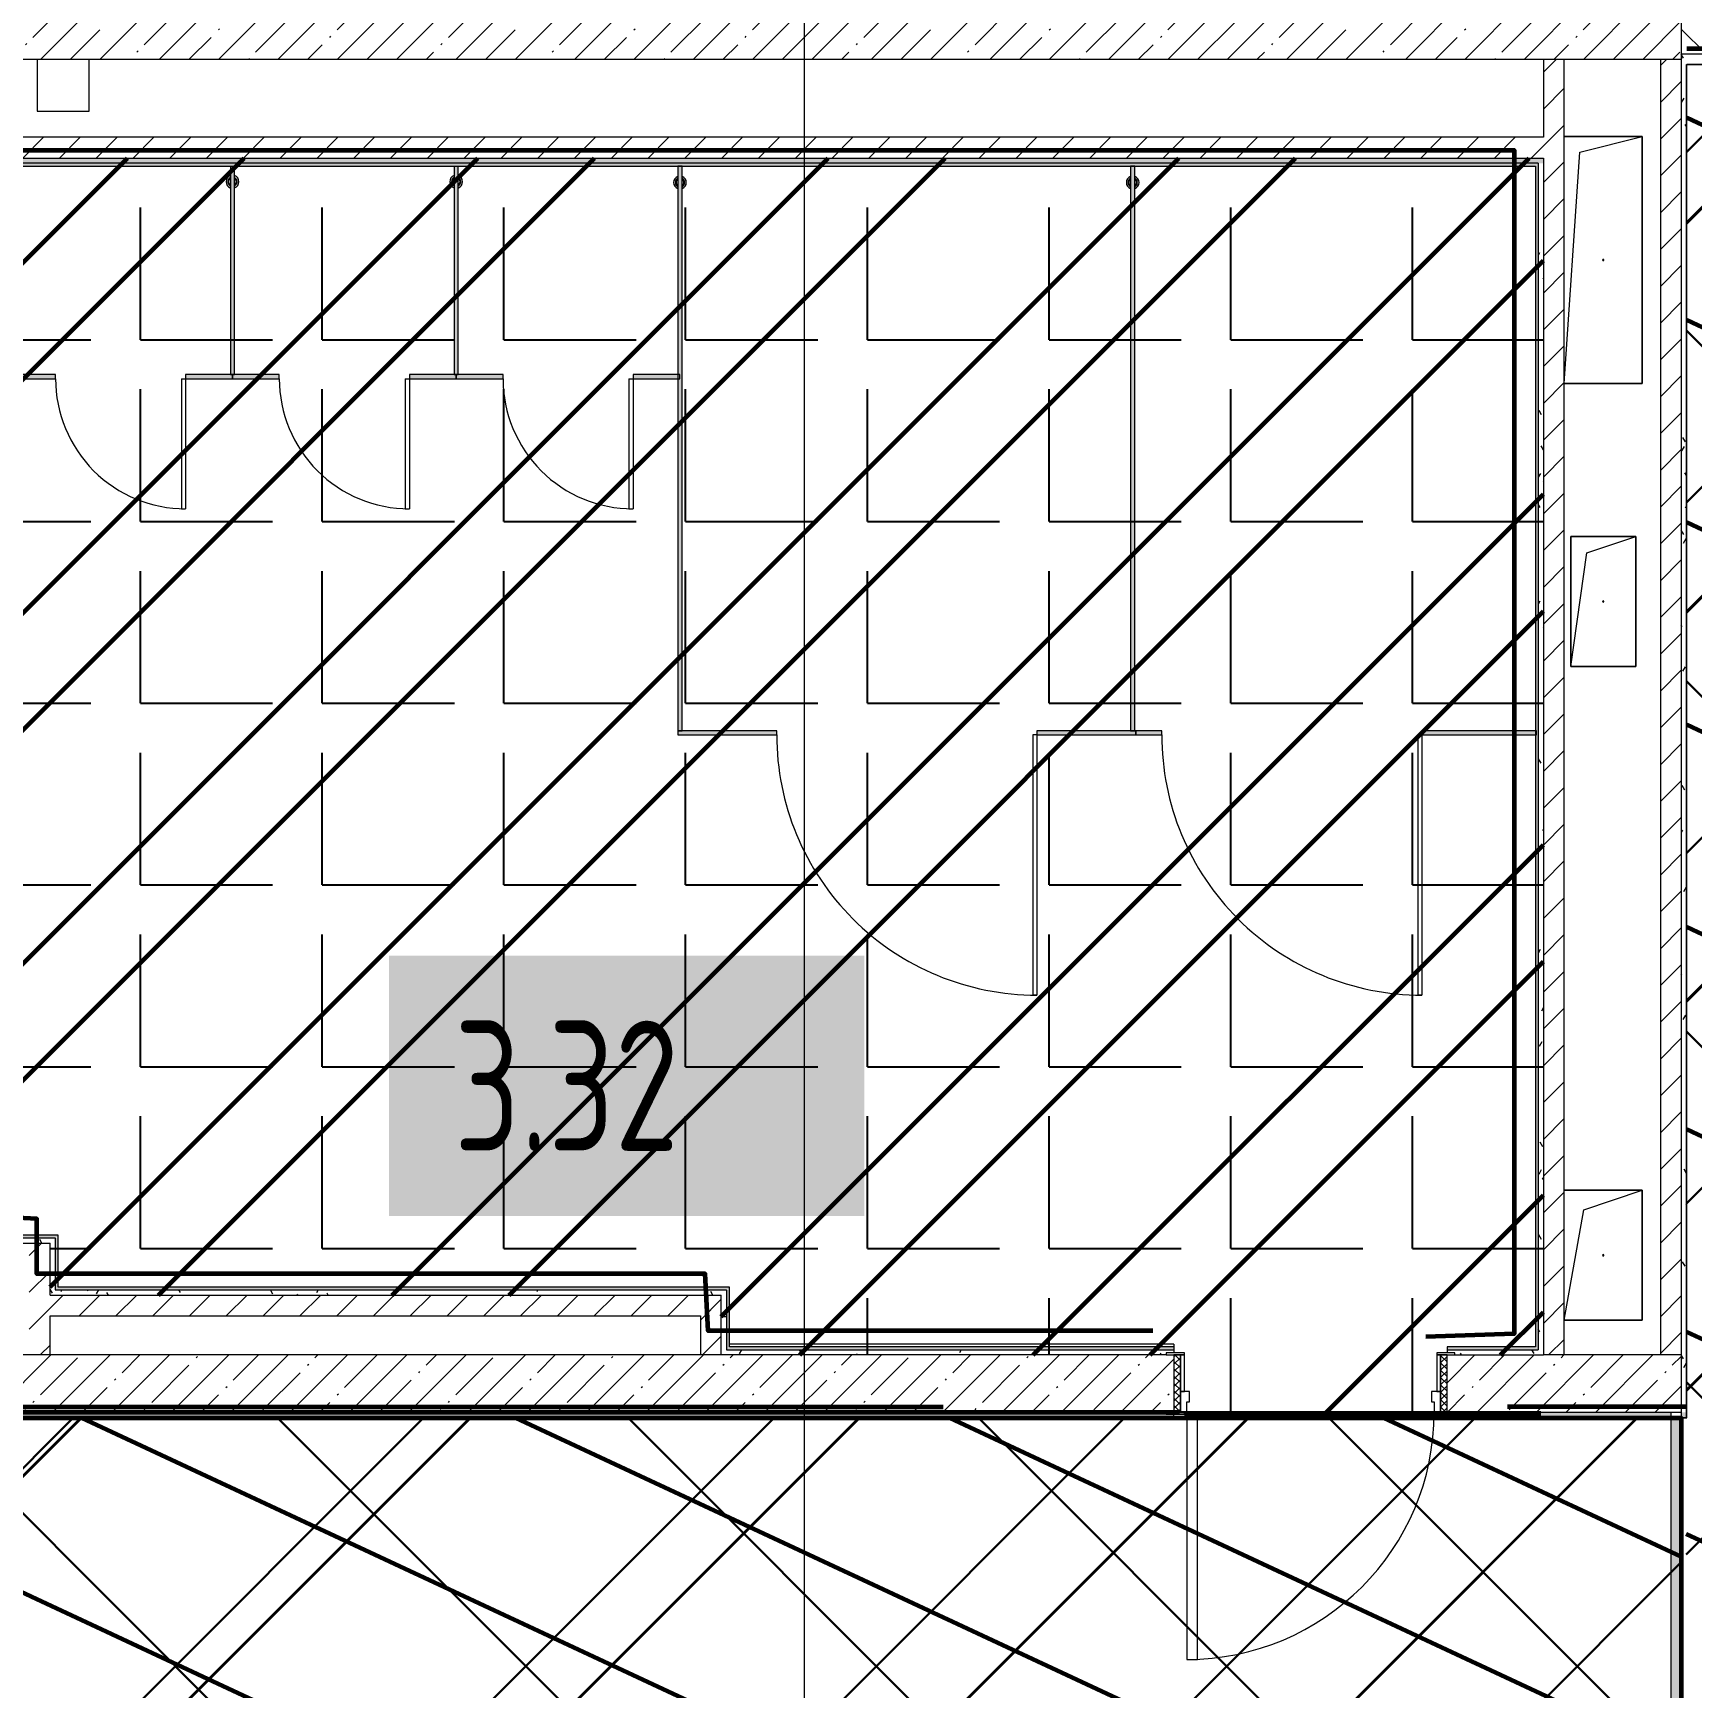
# Model space of a CAD drawing. Header units: millimetres. Extents: x -164500 to 426394, y -51911 to 102118.
# Drawn here: x 402222 to 408598, y 4121 to 10480 of the extents above; entities that cross this region are included whole.
import ezdxf

# ---------------------------------------------------------------- set-up
doc = ezdxf.new("R2010")
doc.units = ezdxf.units.MM
for name, color, linetype, lineweight in [('0) шлифовка', 5, 'Continuous', 60), ('1.4) Плинтус ПЛ-4', 6, 'Continuous', 60), ('196 1-3 этаж гидро изол', 6, 'Continuous', 60), ('284 стык. профилей', 1, 'Continuous', 120), ('5.2) Л-1 Линолеум', 100, 'Continuous', 30), ('A-DOOR-2', 7, 'Continuous', 5), ('A-DOOR-FRAM-2', 7, 'Continuous', 5), ('A-FLOR', 7, 'Continuous', 9), ('A-GENM', 7, 'Continuous', 9), ('A-GENM-1', 7, 'Continuous', 20), ('A-WALL', 7, 'Continuous', 5), ('I-WALL', 7, 'Continuous', 5), ('Оси', 7, 'Continuous', 9)]:
    doc.layers.add(name, color=color, linetype=linetype, lineweight=lineweight)
for name, color, linetype in [('1.2) плитка КР3', 160, 'Continuous'), ('2) защита вин плитк', 6, 'Continuous'), ('3.1) Наливной пол', 3, 'Continuous'), ('3.2.3) Нал-ой пол 4 вып', 3, 'Continuous')]:
    doc.layers.add(name, color=color, linetype=linetype)
doc.layers.add('A-AREA-PATT-3', color=7, linetype='Continuous', lineweight=5, true_color=0xe6fae8, transparency=1)
for name, color, linetype, lineweight, true_color in [('A-DOOR-1', 7, 'Continuous', 5, 0xc0c0c0), ('A-DOOR-FRAM-1', 7, 'Continuous', 5, 0xc0c0c0), ('A-WALL-1', 9, 'Continuous', 5, 0x808080), ('A-WALL-FNSH-1', 9, 'Continuous', 5, 0x808080)]:
    doc.layers.add(name, color=color, linetype=linetype, lineweight=lineweight, true_color=true_color)
doc.styles.add('СПДС', font='ГОСТ тип А.ttf', dxfattribs={"width": 0.9})
pattern_1 = [(45, (289227.4, 1e-08), (-70.71068, 70.71068), [])]
pattern_2 = [(45, (289227.4, 1e-08), (-114.04925, 114.04925), []), (45, (289341.45, 1e-08), (-114.04925, 114.04925), [201.612, -40.322, 6.706, -33.617])]
pattern_3 = [(0, (289227.4, 1e-08), (243.84, 60.96), [20.117, -162.763, 20.117, -162.763, -975.36]), (0, (289227.4, 1e-08), (243.84, 60.96), [-365.76, 20.117, -345.643, 20.117, -162.763, -426.72]), (0, (289227.4, 1e-08), (243.84, 60.96), [-914.4, 20.117, -101.803, 20.117, -284.683]), (120, (289318.84, 30.48), (-174.71291, 180.691634), [20.117, -162.763, 20.117, -162.763, -975.36]), (120, (289318.84, 30.48), (-174.71291, 180.691634), [-365.76, 20.117, -345.643, 20.117, -162.763, -426.72]), (120, (289318.84, 30.48), (-174.71291, 180.691634), [-914.4, 20.117, -101.803, 20.117, -284.683]), (240, (289349.32, 152.4), (-69.12709, -241.651634), [20.117, -162.763, 20.117, -162.763, -975.36]), (240, (289349.32, 152.4), (-69.12709, -241.651634), [-365.76, 20.117, -345.643, 20.117, -162.763, -426.72]), (240, (289349.32, 152.4), (-69.12709, -241.651634), [-914.4, 20.117, -101.803, 20.117, -284.683])]
pattern_4 = [(45, (289617.4, 14980), (-747.606, 747.606), [])]

# ---------------------------------------------------------------- blocks, each defined once
blk = doc.blocks.new('GM_Отверстие прямоугольное _в плите_ - Отверстие-21993933-Объем проектирования 3 этажа')
at = {"layer": 'A-GENM'}
for p, q in [((-150, 475), (150, 475)), ((150, 475), (-150, 475)), ((-90, 415), (150, 475)), ((150, 475), (150, -475)), ((150, -475), (150, 475)), ((-150, -475), (-90, 415)), ((150, -475), (-150, -475)), ((-150, -475), (150, -475))]:
    blk.add_line(p, q, dxfattribs=at)
for start, end in [(360, 180), (180, 360)]:
    blk.add_arc((0, 0), 2.5, start, end, dxfattribs=at)
blk = doc.blocks.new('GM_Отверстие прямоугольное _в плите_ - Отверстие-21609826-Объем проектирования 3 этажа')
at = {"layer": 'A-GENM'}
for p, q in [((-125, -250), (-125, 250)), ((-125, 250), (125, 250)), ((125, 250), (-125, 250)), ((-125, 250), (-125, -250)), ((-62.5, 187.5), (125, 250)), ((125, 250), (125, -250)), ((125, -250), (125, 250)), ((-125, -250), (-62.5, 187.5)), ((125, -250), (-125, -250)), ((-125, -250), (125, -250))]:
    blk.add_line(p, q, dxfattribs=at)
for start, end in [(360, 180), (180, 360)]:
    blk.add_arc((0, 0), 2.5, start, end, dxfattribs=at)
blk = doc.blocks.new('GM_Отверстие прямоугольное _в плите_ - Отверстие-V618-Объем проектирования 3 этажа')
at = {"layer": 'A-GENM'}
for p, q in [((-150, 250), (150, 250)), ((150, 250), (-150, 250)), ((-75, 175), (150, 250)), ((150, 250), (150, -250)), ((150, -250), (150, 250)), ((-150, -250), (-75, 175)), ((150, -250), (-150, -250)), ((-150, -250), (150, -250))]:
    blk.add_line(p, q, dxfattribs=at)
for start, end in [(360, 180), (180, 360)]:
    blk.add_arc((0, 0), 2.5, start, end, dxfattribs=at)
blk = doc.blocks.new('131_Сантехническая перегородка_Дверь 5 - СД-1-V698-Объем проектирования 3 этажа')
at = {"layer": 'A-GENM'}
for points in [[(250, 8), (70, 8), (70, -8), (250, -8)], [(920.9, 8), (750, 8), (750, -8), (930, -8), (930, 8)]]:
    blk.add_hatch(color=256, dxfattribs=at).paths.add_polyline_path(points)
at = {"layer": 'A-DOOR-1'}
for p, q in [((266, 508), (250, 508)), ((250, 8), (250, 508)), ((266, 8), (266, 508)), ((266, 8), (250, 8))]:
    blk.add_line(p, q, dxfattribs=at)
blk.add_arc((250, 8), 500, 360, 90, dxfattribs=at)
at = {"layer": 'A-GENM-1'}
for p, q in [((250, 8), (70, 8)), ((70, 8), (70, -8)), ((250, -8), (250, 8)), ((930, 8), (750, 8)), ((750, 8), (750, -8)), ((930, -8), (930, 8)), ((70, -8), (250, -8)), ((750, -8), (930, -8))]:
    blk.add_line(p, q, dxfattribs=at)
blk = doc.blocks.new('131_Сантехническая перегородка_Дверь 5 - СД-1-V699-Объем проектирования 3 этажа')
at = {"layer": 'A-GENM'}
for points in [[(78, 8), (78, -8), (250, -8), (250, 8)], [(750, 8), (750, -8), (930, -8), (930, 8), (921.6, 8)]]:
    blk.add_hatch(color=256, dxfattribs=at).paths.add_polyline_path(points)
at = {"layer": 'A-DOOR-1'}
for p, q in [((266, 508), (250, 508)), ((250, 8), (250, 508)), ((266, 8), (266, 508)), ((266, 8), (250, 8))]:
    blk.add_line(p, q, dxfattribs=at)
blk.add_arc((250, 8), 500, 360, 90, dxfattribs=at)
at = {"layer": 'A-GENM-1'}
for p, q in [((250, 8), (70, 8)), ((70, 8), (70, -8)), ((250, -8), (250, 8)), ((930, 8), (750, 8)), ((750, 8), (750, -8)), ((930, -8), (930, 8)), ((70, -8), (250, -8)), ((750, -8), (930, -8))]:
    blk.add_line(p, q, dxfattribs=at)
blk = doc.blocks.new('131_Сантехническая перегородка 6 - СП-1-30839354-Объем проектирования 3 этажа')
at = {"layer": 'A-GENM'}
blk.add_hatch(color=256, dxfattribs=at).paths.add_polyline_path([(800, -8), (800, 8), (0, 8), (0, -8), (217.8, -8)])
at = {"layer": 'A-GENM', "flags": 128}
for points in [[(71.5, 8), (71.1, 8.5), (70.8, 9), (70.4, 9.5), (70, 9.9), (69.6, 10.4), (69.2, 10.8), (68.8, 11.2), (68.3, 11.6), (67.8, 12), (67.3, 12.3), (66.8, 12.7), (66.3, 13), (65.8, 13.3), (65.3, 13.6), (64.7, 13.8), (64.2, 14), (63.6, 14.3), (63, 14.4), (62.4, 14.6), (61.9, 14.7), (61.3, 14.9), (60.7, 14.9), (60.1, 15), (59.5, 15.1), (58.9, 15.1), (58.3, 15.1), (57.7, 15), (57.1, 15), (56.5, 14.9), (55.9, 14.8), (55.3, 14.7), (54.7, 14.5), (54.1, 14.4), (53.5, 14.2), (53, 13.9), (52.4, 13.7), (51.9, 13.4), (51.4, 13.2), (50.8, 12.9), (50.3, 12.5), (49.8, 12.2), (49.3, 11.8), (48.9, 11.4), (48.4, 11), (48, 10.6), (47.6, 10.2), (47.2, 9.7), (46.8, 9.3), (46.4, 8.8), (46.1, 8.3), (45.9, 8)], [(45.9, -8), (46.3, -8.5), (46.6, -9), (47, -9.5), (47.4, -9.9), (47.8, -10.4), (48.2, -10.8), (48.6, -11.2), (49.1, -11.6), (49.6, -12), (50, -12.3), (50.5, -12.7), (51.1, -13), (51.6, -13.3), (52.1, -13.6), (52.7, -13.8), (53.2, -14), (53.8, -14.3), (54.4, -14.4), (54.9, -14.6), (55.5, -14.7), (56.1, -14.9), (56.7, -14.9), (57.3, -15), (57.9, -15.1), (58.5, -15.1), (59.1, -15.1), (59.7, -15), (60.3, -15), (60.9, -14.9), (61.5, -14.8), (62.1, -14.7), (62.7, -14.5), (63.3, -14.4), (63.8, -14.2), (64.4, -13.9), (65, -13.7), (65.5, -13.4), (66, -13.2), (66.6, -12.9), (67.1, -12.5), (67.6, -12.2), (68, -11.8), (68.5, -11.4), (69, -11), (69.4, -10.6), (69.8, -10.2), (70.2, -9.7), (70.6, -9.3), (70.9, -8.8), (71.3, -8.3), (71.5, -8)]]:
    blk.add_lwpolyline(points, dxfattribs=at)
at = {"layer": 'A-GENM'}
for radius, start, end in [(24.6, 19.91127, 160.08873), (17.6, 28.97309, 151.02691), (15.1, 33.78108, 146.21892), (24.6, 199.91127, 340.08873), (17.6, 208.97309, 331.02691), (15.1, 213.78108, 326.21892)]:
    blk.add_arc((58.7, 0), radius, start, end, dxfattribs=at)
at = {"layer": 'A-GENM-1'}
for p, q in [((800, 8), (0, 8)), ((0, 8), (0, -8)), ((800, -8), (800, 8)), ((0, -8), (800, -8))]:
    blk.add_line(p, q, dxfattribs=at)
blk = doc.blocks.new('131_Сантехническая перегородка 7 - СП-1-30858579-Объем проектирования 3 этажа')
at = {"layer": 'A-GENM'}
blk.add_hatch(color=256, dxfattribs=at).paths.add_polyline_path([(2165.9, -8), (2165.9, 8), (-4.1, 8), (-4.1, -8), (1268, -8)])
at = {"layer": 'A-GENM', "flags": 128}
for points in [[(71.5, 8), (71.1, 8.5), (70.8, 9), (70.4, 9.5), (70, 9.9), (69.6, 10.4), (69.2, 10.8), (68.8, 11.2), (68.3, 11.6), (67.8, 12), (67.3, 12.3), (66.8, 12.7), (66.3, 13), (65.8, 13.3), (65.3, 13.6), (64.7, 13.8), (64.2, 14), (63.6, 14.3), (63, 14.4), (62.4, 14.6), (61.9, 14.7), (61.3, 14.9), (60.7, 14.9), (60.1, 15), (59.5, 15.1), (58.9, 15.1), (58.3, 15.1), (57.7, 15), (57.1, 15), (56.5, 14.9), (55.9, 14.8), (55.3, 14.7), (54.7, 14.5), (54.1, 14.4), (53.5, 14.2), (53, 13.9), (52.4, 13.7), (51.9, 13.4), (51.4, 13.2), (50.8, 12.9), (50.3, 12.5), (49.8, 12.2), (49.3, 11.8), (48.9, 11.4), (48.4, 11), (48, 10.6), (47.6, 10.2), (47.2, 9.7), (46.8, 9.3), (46.4, 8.8), (46.1, 8.3), (45.9, 8)], [(45.9, -8), (46.3, -8.5), (46.6, -9), (47, -9.5), (47.4, -9.9), (47.8, -10.4), (48.2, -10.8), (48.6, -11.2), (49.1, -11.6), (49.6, -12), (50, -12.3), (50.5, -12.7), (51.1, -13), (51.6, -13.3), (52.1, -13.6), (52.7, -13.8), (53.2, -14), (53.8, -14.3), (54.4, -14.4), (54.9, -14.6), (55.5, -14.7), (56.1, -14.9), (56.7, -14.9), (57.3, -15), (57.9, -15.1), (58.5, -15.1), (59.1, -15.1), (59.7, -15), (60.3, -15), (60.9, -14.9), (61.5, -14.8), (62.1, -14.7), (62.7, -14.5), (63.3, -14.4), (63.8, -14.2), (64.4, -13.9), (65, -13.7), (65.5, -13.4), (66, -13.2), (66.6, -12.9), (67.1, -12.5), (67.6, -12.2), (68, -11.8), (68.5, -11.4), (69, -11), (69.4, -10.6), (69.8, -10.2), (70.2, -9.7), (70.6, -9.3), (70.9, -8.8), (71.3, -8.3), (71.5, -8)]]:
    blk.add_lwpolyline(points, dxfattribs=at)
at = {"layer": 'A-GENM'}
for radius, start, end in [(24.6, 19.91127, 160.08873), (17.6, 28.97309, 151.02691), (15.1, 33.78108, 146.21892), (24.6, 199.91127, 340.08873), (17.6, 208.97309, 331.02691), (15.1, 213.78108, 326.21892)]:
    blk.add_arc((58.7, 0), radius, start, end, dxfattribs=at)
at = {"layer": 'A-GENM-1'}
for p, q in [((2165.9, 8), (-4.1, 8)), ((-4.1, 8), (-4.1, -8)), ((2165.9, -8), (2165.9, 8)), ((-4.1, -8), (2165.9, -8))]:
    blk.add_line(p, q, dxfattribs=at)
blk = doc.blocks.new('131_Сантехническая перегородка_Дверь МГН - СД-1-30883454-Объем проектирования 3 этажа')
at = {"layer": 'A-GENM'}
for points in [[(-366.5, 8), (-370, 8), (-370, -8), (10, -8), (10, 8), (-350.5, 8)], [(1390, 8), (1010, 8), (1010, -8), (1390, -8)]]:
    blk.add_hatch(color=256, dxfattribs=at).paths.add_polyline_path(points)
at = {"layer": 'A-DOOR-1'}
for p, q in [((10, 1008), (26, 1008)), ((10, 8), (10, 1008)), ((26, 8), (26, 1008)), ((10, 8), (26, 8))]:
    blk.add_line(p, q, dxfattribs=at)
blk.add_arc((10, 8), 1000, 360, 90, dxfattribs=at)
at = {"layer": 'A-GENM-1'}
for p, q in [((10, 8), (-370, 8)), ((-370, 8), (-370, -8)), ((10, -8), (10, 8)), ((1390, 8), (1010, 8)), ((1010, 8), (1010, -8)), ((1390, -8), (1390, 8)), ((-370, -8), (10, -8)), ((1010, -8), (1390, -8))]:
    blk.add_line(p, q, dxfattribs=at)
blk = doc.blocks.new('131_Сантехническая перегородка_Дверь МГН 2 - СД-1-V700-Объем проектирования 3 этажа')
at = {"layer": 'A-GENM'}
for points in [[(-262.7, 8), (-426, 8), (-426, -8), (10, -8), (10, 8), (-87, 8)], [(1010, 8), (1010, -8), (1110, -8), (1110, 8)]]:
    blk.add_hatch(color=256, dxfattribs=at).paths.add_polyline_path(points)
at = {"layer": 'A-DOOR-1'}
for p, q in [((10, 1008), (26, 1008)), ((10, 8), (10, 1008)), ((26, 8), (26, 1008)), ((10, 8), (26, 8))]:
    blk.add_line(p, q, dxfattribs=at)
blk.add_arc((10, 8), 1000, 360, 90, dxfattribs=at)
at = {"layer": 'A-GENM-1'}
for p, q in [((10, 8), (-430, 8)), ((-430, 8), (-430, -8)), ((10, -8), (10, 8)), ((1110, 8), (1010, 8)), ((1010, 8), (1010, -8)), ((1110, -8), (1110, 8)), ((-430, -8), (10, -8)), ((1010, -8), (1110, -8))]:
    blk.add_line(p, q, dxfattribs=at)

msp = doc.modelspace()

# ---------------------------------------------------------------- hatches: boundary and pattern name
at = {"layer": '0) шлифовка', "true_color": 0x2776bb}
h = msp.add_hatch(dxfattribs=at)
h.set_pattern_fill('ANSI31', color=152, scale=222, angle=110)
h.set_pattern_definition([(155, (390048.4, 21129), (-297.882, -638.811), [])])
h.paths.add_polyline_path([(413637.402, 9980.044), (413637.402, 10359), (413632.402, 10359), (408578.402, 10359), (408578.402, 5159), (408557.402, 171), (414036.402, 171), (414036.402, 7701.044), (414057.402, 7701.044), (414057.402, 7721.044), (414057.402, 7722.044), (414070.126, 8879.044), (414057.563, 8879.044), (414057.563, 8900.044), (414078.911, 9980.044)])
h = msp.add_hatch(dxfattribs=at)
h.set_pattern_fill('ANSI31', color=152, scale=222, angle=110)
h.set_pattern_definition([(155, (289617.4, 14980), (-297.8825, -638.811), [])])
h.paths.add_polyline_path([(408557.402, 5159), (398998.402, 5159), (398998.402, 171), (408557.402, 171)])
at = {"layer": '1.2) плитка КР3'}
h = msp.add_hatch(dxfattribs=at)
h.set_pattern_fill('ANGLE', color=256, scale=100)
h.set_pattern_definition([(0, (401237.4, 10000), (0, 698.5), [508, -190.5]), (90, (401237.4, 10000), (-698.5, 4e-14), [508, -190.5])])
h.paths.add_polyline_path([(408027.402, 10000), (401237.402, 10000), (401237.402, 8060), (401467.402, 8060), (401467.402, 5830), (402287.402, 5830), (402287.402, 5630), (404867.402, 5630), (404867.402, 5400), (404887.402, 5400), (406577.402, 5400), (406577.402, 5408), (406647.402, 5408), (406647.402, 5400), (406647.402, 5260), (406667.402, 5260), (406667.402, 5220), (406657.402, 5220), (406657.402, 5180), (407607.402, 5180), (407607.402, 5220), (407597.402, 5220), (407597.402, 5260), (407617.402, 5260), (407617.402, 5400), (407632.402, 5400), (407657.402, 5400), (407687.402, 5400), (408027.402, 5400)])
h.paths.add_polyline_path([(401667.402, 7050), (401667.402, 6850), (401498.402, 6850), (401498.402, 7050)], flags=16)
h.paths.add_polyline_path([(401569.902, 6950, -1), (401564.902, 6950, -1)], flags=0)
at = {"layer": '196 1-3 этаж гидро изол'}
h = msp.add_hatch(dxfattribs=at)
h.set_pattern_fill('ANSI32', color=256, scale=100)
h.set_pattern_definition([(45, (401237.4, 10000), (-673.52, 673.52), []), (45, (401686.4, 10000), (-673.52, 673.52), [])])
h.paths.add_polyline_path([(408027.402, 10000), (401237.402, 10000), (401237.402, 8060), (401467.402, 8060), (401467.402, 5830), (402287.402, 5830), (402287.402, 5630), (404867.402, 5630), (404867.402, 5400), (404887.402, 5400), (406577.402, 5400), (406577.402, 5408), (406647.402, 5408), (406647.402, 5400), (406647.402, 5260), (406667.402, 5260), (406667.402, 5220), (406657.402, 5220), (406657.402, 5180), (407607.402, 5180), (407607.402, 5220), (407597.402, 5220), (407597.402, 5260), (407617.402, 5260), (407617.402, 5400), (407632.402, 5400), (407657.402, 5400), (407687.402, 5400), (408027.402, 5400)])
h.paths.add_polyline_path([(401667.402, 7050), (401667.402, 6850), (401498.402, 6850), (401498.402, 7050)], flags=16)
h.paths.add_polyline_path([(401569.902, 6950, -1), (401564.902, 6950, -1)], flags=0)
at = {"layer": '2) защита вин плитк'}
h = msp.add_hatch(dxfattribs=at)
h.set_pattern_fill('ANSI31', color=256, scale=333)
h.set_pattern_definition([(45, (390048.4, 21122.1), (-747.606, 747.606), [])])
h.paths.add_polyline_path([(413637.402, 9973.099), (413637.402, 10352.054), (413632.402, 10352.054), (408578.402, 10352.054), (408578.402, 5152.054), (408557.402, 164.054), (414036.402, 164.054), (414036.402, 7694.099), (414057.402, 7694.099), (414057.402, 7714.099), (414057.402, 7715.099), (414070.126, 8872.099), (414057.563, 8872.099), (414057.563, 8893.099), (414078.911, 9973.099)])
h = msp.add_hatch(dxfattribs=at)
h.set_pattern_fill('ANSI31', color=256, scale=333)
h.set_pattern_definition([(45, (289617.4, 14973.1), (-747.606, 747.606), [])])
h.paths.add_polyline_path([(408557.402, 5152.054), (398998.402, 5152.054), (398998.402, 164.054), (408557.402, 164.054)])
at = {"layer": '3.1) Наливной пол'}
h = msp.add_hatch(dxfattribs=at)
h.set_pattern_fill('ANSI31', color=256, scale=333)
h.set_pattern_definition(pattern_4)
h.paths.add_polyline_path([(408557.402, 5159), (398998.402, 5159), (398998.402, 171), (408557.402, 171)])
at = {"layer": '3.2.3) Нал-ой пол 4 вып'}
h = msp.add_hatch(dxfattribs=at)
h.set_pattern_fill('ANSI31', color=256, scale=333)
h.set_pattern_definition([(45, (390048.4, 21129), (-747.606, 747.606), [])])
h.paths.add_polyline_path([(413637.402, 9980.044), (413637.402, 10359), (413632.402, 10359), (408578.402, 10359), (408578.402, 5159), (408557.402, 171), (414036.402, 171), (414036.402, 7701.044), (414057.402, 7701.044), (414057.402, 7721.044), (414057.402, 7722.044), (414070.126, 8879.044), (414057.563, 8879.044), (414057.563, 8900.044), (414078.911, 9980.044)])
h = msp.add_hatch(dxfattribs=at)
h.set_pattern_fill('ANSI31', color=256, scale=333)
h.set_pattern_definition(pattern_4)
h.paths.add_polyline_path([(408557.402, 5159), (398998.402, 5159), (398998.402, 171), (408557.402, 171)])
at = {"layer": '5.2) Л-1 Линолеум'}
h = msp.add_hatch(dxfattribs=at)
h.set_pattern_fill('ANSI37', color=256, scale=300)
h.set_pattern_definition([(45, (390048.4, 21129), (-673.52, 673.52), []), (135, (390048.4, 21129), (-673.52, -673.52), [])])
h.paths.add_polyline_path([(413637.402, 9973.099), (413637.402, 10352.054), (413632.402, 10352.054), (408578.402, 10352.054), (408578.402, 5152.054), (408557.402, 164.054), (414036.402, 164.054), (414036.402, 7694.099), (414057.402, 7694.099), (414057.402, 7714.099), (414057.402, 7715.099), (414070.126, 8872.099), (414057.563, 8872.099), (414057.563, 8893.099), (414078.911, 9973.099)])
h = msp.add_hatch(dxfattribs=at)
h.set_pattern_fill('ANSI37', color=256, scale=300)
h.set_pattern_definition([(45, (289617.4, 14980), (-673.519, 673.519), []), (135, (289617.4, 14980), (-673.519, -673.519), [])])
h.paths.add_polyline_path([(408557.402, 5152.054), (401136.402, 5152.054), (401136.402, 6599), (398998.402, 6599), (398998.402, 164.054), (408557.402, 164.054)])
at = {"layer": 'A-AREA-PATT-3'}
h = msp.add_hatch(color=256, dxfattribs=at)
h.paths.add_polyline_path([(401498.402, 6850), (401667.402, 6850), (401667.402, 7050), (401498.402, 7050)])
h.paths.add_polyline_path([(404700.402, 9884.219), (404700.402, 9894.47), (404696.969, 9897.444), (404693.331, 9906.227), (404700.402, 9928.236), (404693.938, 9926.136), (404684.998, 9913.832), (404687.216, 9895.571), (404695.977, 9885.657)])
h.paths.add_polyline_path([(406456.902, 9884.219), (406463.366, 9886.319), (406472.305, 9898.623), (406470.088, 9916.884), (406461.327, 9926.798), (406456.902, 9926.136), (406456.902, 9917.985), (406460.335, 9915.011), (406463.973, 9906.227), (406456.902, 9886.319)])
h.paths.add_polyline_path([(404716.402, 9884.219), (404722.866, 9886.319), (404731.805, 9898.623), (404729.588, 9916.884), (404720.827, 9926.798), (404716.402, 9926.136), (404716.402, 9917.985), (404719.835, 9915.011), (404723.473, 9906.227), (404716.402, 9886.319)])
h.paths.add_polyline_path([(406440.902, 9884.219), (406440.902, 9894.47), (406437.469, 9897.444), (406433.831, 9906.227), (406440.902, 9928.236), (406434.438, 9926.136), (406425.498, 9913.832), (406427.716, 9895.571), (406436.477, 9885.657)])
h.paths.add_polyline_path([(402136.402, 9887.299), (402142.866, 9889.399), (402151.805, 9901.703), (402149.588, 9919.964), (402140.827, 9929.878), (402136.402, 9929.215), (402136.402, 9921.065), (402139.835, 9918.09), (402143.473, 9909.307), (402136.402, 9889.399)])
h.paths.add_polyline_path([(402120.402, 9887.299), (402120.402, 9897.55), (402117.745, 9898.65), (402113.331, 9909.307), (402120.402, 9931.316), (402113.938, 9929.215), (402104.998, 9916.912), (402107.216, 9898.65), (402115.977, 9888.737)])
h.paths.add_polyline_path([(402996.402, 9887.299), (403002.866, 9889.399), (403011.805, 9901.703), (403009.588, 9919.964), (403000.827, 9929.878), (402996.402, 9929.215), (402996.402, 9921.065), (402999.835, 9918.09), (403003.473, 9909.307), (402996.402, 9889.399)])
h.paths.add_polyline_path([(403856.402, 9887.299), (403862.866, 9889.399), (403871.805, 9901.703), (403869.588, 9919.964), (403860.827, 9929.878), (403856.402, 9929.215), (403856.402, 9921.065), (403859.835, 9918.09), (403863.473, 9909.307), (403856.402, 9889.399)])
h.paths.add_polyline_path([(403840.402, 9887.299), (403840.402, 9897.55), (403837.745, 9898.65), (403833.331, 9909.307), (403840.402, 9931.316), (403833.938, 9929.215), (403824.998, 9916.912), (403827.216, 9898.65), (403835.977, 9888.737)])
h.paths.add_polyline_path([(402980.402, 9887.299), (402980.402, 9897.55), (402977.745, 9898.65), (402973.331, 9909.307), (402980.402, 9931.316), (402973.938, 9929.215), (402964.998, 9916.912), (402967.216, 9898.65), (402975.977, 9888.737)])
h = msp.add_hatch(color=256, dxfattribs=at)
h.paths.add_polyline_path([(408557.402, 170.5), (408557.402, 1525), (408517.402, 1525), (408519.381, 170.5)])
h.paths.add_polyline_path([(408557.402, 2925), (408555.364, 5159.5), (408517.402, 5159.5), (408517.402, 2925)])
at = {"layer": 'A-DOOR-2'}
h = msp.add_hatch(dxfattribs=at)
h.set_pattern_fill('FP_37', color=256, angle=180, style=0, pattern_type=2)
h.set_pattern_definition([(315, (405368.491, 5115.315), (14.14214, 14.14214), []), (45, (405368.491, 5115.315), (-14.14214, 14.14214), [])])
h.paths.add_polyline_path([(406607.402, 5180), (406632.402, 5180), (406632.402, 5400), (406607.402, 5400)])
at = {"layer": 'A-DOOR-FRAM-2'}
h = msp.add_hatch(dxfattribs=at)
h.set_pattern_fill('FP_38', color=256, angle=180, style=0, pattern_type=2)
h.set_pattern_definition([(225, (407491.286, 5115.315), (14.1421, -14.1421), []), (315, (407491.286, 5115.315), (14.1421, 14.1421), [])])
h.paths.add_polyline_path([(407657.402, 5180), (407657.402, 5400), (407632.402, 5398.525), (407632.402, 5180)])
at = {"layer": 'I-WALL'}
h = msp.add_hatch(dxfattribs=at)
h.set_pattern_fill('FP_23', color=256, style=0, pattern_type=2)
h.set_pattern_definition([(135, (289227.4, 1e-08), (-141.42136, -141.42136), [])])
h.paths.add_polyline_path([(408557.402, 10400), (410437.402, 10400.435), (410437.402, 10600), (408557.402, 10600)])
h.paths.add_polyline_path([(399357.837, 10400), (399457.402, 10400), (399457.402, 10600), (398332.402, 10600), (398332.402, 10400), (399357.402, 10400)])
h.paths.add_polyline_path([(400535.589, 10400), (401157.402, 10400), (401157.402, 10600), (400407.402, 10600), (400407.402, 10400), (400457.402, 10400)])
h.paths.add_polyline_path([(396932.402, 10400), (396932.402, 10600), (396577.402, 10600), (396577.953, 10400), (396908.009, 10400)])
h = msp.add_hatch(dxfattribs=at)
h.set_pattern_fill('FP_1', color=256, style=0, pattern_type=2)
h.set_pattern_definition(pattern_2)
h.paths.add_polyline_path([(401375.909, 10380), (408557.402, 10380), (408557.402, 10600), (401157.402, 10600), (401157.402, 10380), (401237.402, 10380)])
h = msp.add_hatch(dxfattribs=at)
h.set_pattern_fill('FP_191', color=256, style=0, pattern_type=2)
h.set_pattern_definition(pattern_3)
h.paths.add_polyline_path([(410416.402, 10360), (410417.402, 10360), (410416.402, 10400), (408557.402, 10400), (408557.402, 10380), (408578.402, 10360), (409600.868, 10360)])
h.paths.add_polyline_path([(408557.402, 10360), (408577.402, 10360), (408557.402, 10380)])
h = msp.add_hatch(dxfattribs=at)
h.set_pattern_fill('FP_22', color=256, style=0, pattern_type=2)
h.set_pattern_definition(pattern_1)
h.paths.add_polyline_path([(408027.402, 5400), (408107.402, 5400), (408107.402, 10380), (408027.402, 10380), (408027.402, 5420)])
h = msp.add_hatch(dxfattribs=at)
h.set_pattern_fill('FP_22', color=256, style=0, pattern_type=2)
h.set_pattern_definition(pattern_1)
h.paths.add_polyline_path([(408513.092, 5400), (408557.402, 5400), (408557.402, 10380), (408477.402, 10380), (408477.402, 5400)])
h = msp.add_hatch(dxfattribs=at)
h.set_pattern_fill('FP_191', color=256, style=0, pattern_type=2)
h.set_pattern_definition(pattern_3)
h.paths.add_polyline_path([(408557.402, 5180), (408577.402, 5180), (408577.402, 10360), (408557.402, 10360), (408557.402, 5400)])
h = msp.add_hatch(dxfattribs=at)
h.set_pattern_fill('FP_22', color=256, style=0, pattern_type=2)
h.set_pattern_definition(pattern_1)
h.paths.add_polyline_path([(402645.936, 10000), (408027.402, 10000), (408027.402, 10080), (401237.402, 10080), (401237.402, 10000), (402645.242, 10000)])
h = msp.add_hatch(dxfattribs=at)
h.set_pattern_fill('FP_191', color=256, style=0, pattern_type=2)
h.set_pattern_definition(pattern_3)
h.paths.add_polyline_path([(408027.402, 9980), (408027.053, 10000), (401237.402, 10000), (401237.402, 9980), (408023.191, 9980)])
for points in [[(406881.428, 9969), (407996.402, 9969), (407996.402, 9980), (401257.402, 9980), (401257.402, 9969), (406609.484, 9969)], [(408007.402, 5420), (408007.402, 9980), (407996.402, 9980), (407996.402, 5420)], [(401498.402, 5850), (402318.402, 5852.2), (402318.402, 5861), (401498.402, 5861)], [(402307.402, 5650), (402318.402, 5650), (402318.402, 5850), (402307.402, 5850), (402307.402, 5661)], [(402657.402, 5650), (404898.402, 5652.2), (404898.402, 5661), (402318.402, 5661), (402318.402, 5650)], [(404898.402, 5420), (404898.402, 5650), (404887.402, 5650), (404887.402, 5420)]]:
    msp.add_hatch(color=256, dxfattribs=at).paths.add_polyline_path(points)
h = msp.add_hatch(dxfattribs=at)
h.set_pattern_fill('FP_191', color=256, style=0, pattern_type=2)
h.set_pattern_definition(pattern_3)
h.paths.add_polyline_path([(408007.402, 5420), (408027.402, 5420), (408027.402, 9980), (408007.402, 9980), (408007.402, 5453.659)])
h = msp.add_hatch(dxfattribs=at)
h.set_pattern_fill('FP_191', color=256, style=0, pattern_type=2)
h.set_pattern_definition(pattern_3)
h.paths.add_polyline_path([(401487.402, 5830), (402307.402, 5830), (402307.402, 5850), (401487.402, 5850)])
h = msp.add_hatch(dxfattribs=at)
h.set_pattern_fill('FP_22', color=256, style=0, pattern_type=2)
h.set_pattern_definition(pattern_1)
h.paths.add_polyline_path([(402207.402, 5400), (402287.402, 5400), (402287.402, 5830), (402207.402, 5830), (402207.402, 5655.5)])
h = msp.add_hatch(dxfattribs=at)
h.set_pattern_fill('FP_191', color=256, style=0, pattern_type=2)
h.set_pattern_definition(pattern_3)
h.paths.add_polyline_path([(402307.402, 5630), (402307.402, 5830), (402287.402, 5830), (402287.402, 5630)])
h = msp.add_hatch(dxfattribs=at)
h.set_pattern_fill('FP_22', color=256, style=0, pattern_type=2)
h.set_pattern_definition(pattern_1)
h.paths.add_polyline_path([(404787.402, 5550), (404787.402, 5630), (402287.402, 5630), (402287.402, 5550), (404161.988, 5550)])
h = msp.add_hatch(dxfattribs=at)
h.set_pattern_fill('FP_191', color=256, style=0, pattern_type=2)
h.set_pattern_definition(pattern_3)
h.paths.add_polyline_path([(404887.402, 5630), (404887.402, 5650), (402307.402, 5650), (402307.402, 5630), (404867.402, 5630)])
h = msp.add_hatch(dxfattribs=at)
h.set_pattern_fill('FP_22', color=256, style=0, pattern_type=2)
h.set_pattern_definition(pattern_1)
h.paths.add_polyline_path([(404867.402, 5400), (404867.402, 5630), (404787.402, 5630), (404787.402, 5400)])
h = msp.add_hatch(dxfattribs=at)
h.set_pattern_fill('FP_191', color=256, style=0, pattern_type=2)
h.set_pattern_definition(pattern_3)
h.paths.add_polyline_path([(404887.402, 5400), (404887.402, 5630), (404867.402, 5630), (404867.402, 5400)])
h = msp.add_hatch(dxfattribs=at)
h.set_pattern_fill('FP_191', color=256, style=0, pattern_type=2)
h.set_pattern_definition(pattern_3)
h.paths.add_polyline_path([(408007.402, 5400), (408027.402, 5400), (408027.402, 5420), (407657.402, 5420), (407657.402, 5408), (407687.402, 5408), (407687.402, 5400), (407996.402, 5400)])
h.paths.add_polyline_path([(404887.402, 5400), (406577.402, 5400.351), (406577.402, 5408), (406607.402, 5408), (406607.402, 5420), (404887.402, 5419.929)])
h = msp.add_hatch(color=256, dxfattribs=at)
h.paths.add_polyline_path([(404898.402, 5420), (406607.402, 5420), (406607.402, 5431), (404898.402, 5431)])
h.paths.add_polyline_path([(407996.375, 5420), (407996.402, 5420), (407996.402, 5431), (407657.402, 5431), (407657.402, 5420), (407969.204, 5420)])
h = msp.add_hatch(dxfattribs=at)
h.set_pattern_fill('FP_1', color=256, style=0, pattern_type=2)
h.set_pattern_definition(pattern_2)
h.paths.add_polyline_path([(407728.529, 5180), (408557.402, 5180.93), (408557.402, 5400), (407657.402, 5400), (407657.402, 5180), (407697.13, 5180)])
h.paths.add_polyline_path([(401757.402, 5180), (406607.402, 5180), (406607.402, 5400), (401157.402, 5400), (401157.402, 5180)])
h = msp.add_hatch(dxfattribs=at)
h.set_pattern_fill('FP_191', color=256, style=0, pattern_type=2)
h.set_pattern_definition(pattern_3)
h.paths.add_polyline_path([(408577.402, 5160), (408577.402, 5180), (408557.402, 5180), (408557.402, 5160), (408574.897, 5160)])
h.paths.add_polyline_path([(406607.402, 5160), (406607.402, 5172), (406577.402, 5172.829), (406577.402, 5180), (401137.402, 5178.814), (401137.402, 5160), (406523.737, 5160)])
h.paths.add_polyline_path([(408513.752, 5160), (408517.402, 5161.672), (408517.402, 5180), (407687.402, 5180), (407687.402, 5172), (407657.402, 5172), (407657.402, 5160), (408513.092, 5160)])

# ---------------------------------------------------------------- linework, layer by layer
msp.add_lwpolyline([(406607.402, 5180), (407657.402, 5180)])
at = {"layer": '0) шлифовка'}
msp.add_lwpolyline([(398998.402, 5159), (408557.402, 5159), (408557.402, 171), (398998.402, 171)], close=True, dxfattribs=at)
at = {"layer": '1.4) Плинтус ПЛ-4'}
for p, q in [((408578.402, 10421), (410458.402, 10421)), ((401157.402, 5180), (406628.402, 5180)), ((401178.402, 5201), (405720.718, 5201)), ((408578.402, 5201), (407888.921, 5201))]:
    msp.add_line(p, q, dxfattribs=at)
at = {"layer": '196 1-3 этаж гидро изол'}
for points in [[(406525.713, 5492.658), (404816.713, 5492.658), (404805.713, 5711.658), (402236.713, 5711.658), (402236.713, 5922.658), (401416.713, 5966.036), (401416.713, 8213.798), (401155.713, 8213.798), (401155.713, 10030.658)], [(401186.713, 10030.658), (407914.713, 10030.658), (407914.713, 5481.658), (407575.713, 5469.658)]]:
    msp.add_lwpolyline(points, dxfattribs=at)
at = {"layer": '284 стык. профилей'}
msp.add_lwpolyline([(406647.402, 5172), (408017.282, 5172)], dxfattribs=at)
at = {"layer": 'A-DOOR-1'}
for p, q in [((406697.402, 5180), (406657.402, 5180)), ((406657.402, 5180), (406657.402, 4230)), ((406697.402, 4230), (406697.402, 5180)), ((406657.402, 4230), (406697.402, 4230))]:
    msp.add_line(p, q, dxfattribs=at)
msp.add_arc((406657.402, 5180), 950, 270, 0, dxfattribs=at)
at = {"layer": 'A-DOOR-FRAM-1'}
for p, q in [((406647.402, 5408), (406577.402, 5408)), ((406577.402, 5408), (406577.402, 5400)), ((406577.402, 5400), (406647.402, 5400)), ((406632.402, 5400), (406607.402, 5400)), ((406607.402, 5400), (406607.402, 5180)), ((406632.402, 5180), (406632.402, 5400)), ((406647.402, 5400), (406632.402, 5400)), ((406632.402, 5400), (406632.402, 5260)), ((406647.402, 5400), (406647.402, 5408)), ((406647.402, 5260), (406647.402, 5400)), ((407617.402, 5408), (407617.402, 5400)), ((407687.402, 5408), (407617.402, 5408)), ((407617.402, 5400), (407617.402, 5260)), ((407632.402, 5400), (407617.402, 5400)), ((407617.402, 5400), (407687.402, 5400)), ((407632.402, 5400), (407632.402, 5180)), ((407657.402, 5400), (407632.402, 5400)), ((407632.402, 5260), (407632.402, 5400)), ((407657.402, 5180), (407657.402, 5400)), ((407687.402, 5400), (407687.402, 5408)), ((406667.402, 5260), (406632.402, 5260)), ((406632.402, 5260), (406632.402, 5180)), ((406632.402, 5260), (406647.402, 5260)), ((406667.402, 5220), (406667.402, 5260)), ((407632.402, 5260), (407597.402, 5260)), ((407597.402, 5260), (407597.402, 5220)), ((407617.402, 5260), (407632.402, 5260)), ((407632.402, 5180), (407632.402, 5260)), ((406647.402, 5180), (406577.402, 5180)), ((406577.402, 5180), (406577.402, 5172)), ((406577.402, 5172), (406647.402, 5172)), ((406607.402, 5180), (406632.402, 5180)), ((406647.402, 5181), (406632.402, 5181)), ((406632.402, 5181), (406632.402, 5180)), ((406632.402, 5180), (406657.402, 5180)), ((406632.402, 5180), (406647.402, 5180)), ((406647.402, 5180), (406647.402, 5181)), ((406647.402, 5172), (406647.402, 5180)), ((406657.402, 5180), (406657.402, 5220)), ((406657.402, 5220), (406667.402, 5220)), ((407597.402, 5220), (407607.402, 5220)), ((407607.402, 5220), (407607.402, 5180)), ((407607.402, 5180), (407632.402, 5180)), ((407617.402, 5181), (407617.402, 5180)), ((407632.402, 5181), (407617.402, 5181)), ((407617.402, 5180), (407632.402, 5180)), ((407617.402, 5180), (407617.402, 5172)), ((407687.402, 5180), (407617.402, 5180)), ((407617.402, 5172), (407687.402, 5172)), ((407632.402, 5180), (407632.402, 5181)), ((407632.402, 5180), (407657.402, 5180)), ((407687.402, 5172), (407687.402, 5180))]:
    msp.add_line(p, q, dxfattribs=at)
at = {"layer": 'A-FLOR'}
for p, q in [((402237.402, 10380), (402237.402, 10180)), ((402437.402, 10180), (402437.402, 10380)), ((402237.402, 10180), (402437.402, 10180)), ((401268.402, 9969), (404700.402, 9969)), ((404716.402, 9969), (406440.902, 9969)), ((406456.902, 9969), (407996.402, 9969)), ((407996.402, 8696.886), (407996.402, 7799)), ((407996.402, 7783), (407996.402, 5431)), ((402318.402, 5861), (401498.402, 5861)), ((404898.402, 5661), (402318.402, 5661)), ((404898.402, 5441), (404898.402, 5661)), ((406607.402, 5441), (404898.402, 5441)), ((406607.402, 5441), (406607.402, 5408)), ((407996.402, 5431), (407657.402, 5431)), ((407657.402, 5431), (407657.402, 5408)), ((406337.54, 5180), (406577.402, 5180)), ((407617.402, 5180), (406657.402, 5180))]:
    msp.add_line(p, q, dxfattribs=at)
at = {"layer": 'A-WALL'}
for p, q in [((408007.402, 9980), (401257.402, 9980)), ((408027.402, 10000), (408027.402, 5400)), ((401467.402, 5830), (402287.402, 5830)), ((401487.402, 5850), (402307.402, 5850)), ((402307.402, 5830), (402307.402, 5650)), ((402287.402, 5630), (404867.402, 5630)), ((402307.402, 5650), (404887.402, 5650)), ((404887.402, 5630), (404887.402, 5420)), ((404887.402, 5420), (406607.402, 5420)), ((407657.402, 5420), (408007.402, 5420)), ((406577.402, 5400), (404887.402, 5400)), ((407687.402, 5400), (408027.402, 5400)), ((408557.402, 5400), (408477.402, 5400)), ((401157.402, 5180), (406337.54, 5180)), ((407687.402, 5180), (408557.402, 5180))]:
    msp.add_line(p, q, dxfattribs=at)
at = {"layer": 'A-WALL-1'}
for p, q in [((408557.402, 10600), (408557.402, 2980)), ((408557.402, 10400), (410437.402, 10400)), ((401157.402, 10380), (408557.402, 10380)), ((408027.402, 10380), (408027.402, 10080)), ((408107.402, 5400), (408107.402, 10380)), ((408477.402, 10380), (408477.402, 5400)), ((408577.402, 10360), (408578.402, 10360)), ((408577.402, 5160), (408577.402, 10360)), ((408027.402, 10080), (401237.402, 10080)), ((401237.402, 10000), (408027.402, 10000)), ((408007.402, 9980), (408007.402, 5420)), ((402287.402, 5630), (402287.402, 5830)), ((404867.402, 5400), (404867.402, 5630)), ((402287.402, 5550), (404787.402, 5550)), ((402287.402, 5400), (402287.402, 5550)), ((404787.402, 5550), (404787.402, 5400)), ((404887.402, 5400), (401157.402, 5400)), ((408477.402, 5400), (408027.402, 5400)), ((406607.402, 5160), (406607.402, 5172)), ((407657.402, 5172), (407657.402, 5160)), ((408517.402, 5180), (408517.402, 2980)), ((401137.402, 5160), (406607.402, 5160)), ((407657.402, 5160), (408577.402, 5160))]:
    msp.add_line(p, q, dxfattribs=at)
at = {"layer": 'A-WALL-FNSH-1'}
for p, q in [((412232.402, 10360), (408578.402, 10360)), ((408578.402, 5159), (408578.402, 10359)), ((408578.402, 10359), (412232.402, 10359)), ((404700.402, 9969), (406456.902, 9969)), ((407996.402, 9969), (407996.402, 7783)), ((402307.402, 5850), (402307.402, 5830)), ((402318.402, 5661), (402318.402, 5861)), ((404887.402, 5650), (404887.402, 5630)), ((404898.402, 5431), (404898.402, 5441)), ((406607.402, 5431), (404898.402, 5431)), ((401136.402, 5159), (406607.402, 5159)), ((406607.402, 5159), (406607.402, 5160)), ((407657.402, 5160), (407657.402, 5159)), ((407657.402, 5159), (408578.402, 5159))]:
    msp.add_line(p, q, dxfattribs=at)
at = {"layer": 'Оси'}
msp.add_lwpolyline([(405187.402, -1906.259), (405187.402, 3093.741), (405187.402, 16915.097), (405187.402, 21915.097)], dxfattribs=at)

# ---------------------------------------------------------------- block references
at = {"layer": 'A-GENM'}
for name, p in [('GM_Отверстие прямоугольное _в плите_ - Отверстие-21993933-Объем проектирования 3 этажа', (408257.402, 9608.251)), ('GM_Отверстие прямоугольное _в плите_ - Отверстие-21609826-Объем проектирования 3 этажа', (408257.402, 8295.751)), ('GM_Отверстие прямоугольное _в плите_ - Отверстие-V618-Объем проектирования 3 этажа', (408257.402, 5783.251))]:
    msp.add_blockref(name, p, dxfattribs=at)
for name, p, rotation in [('131_Сантехническая перегородка 6 - СП-1-30839354-Объем проектирования 3 этажа', (402988.402, 9968), 270.0000000000007), ('131_Сантехническая перегородка 6 - СП-1-30839354-Объем проектирования 3 этажа', (403848.402, 9968), 270.0000000000007), ('131_Сантехническая перегородка 7 - СП-1-30858579-Объем проектирования 3 этажа', (404708.402, 9964.92), 269.9999999999999), ('131_Сантехническая перегородка 7 - СП-1-30858579-Объем проектирования 3 этажа', (406448.902, 9964.92), 269.9999999999999), ('131_Сантехническая перегородка_Дверь 5 - СД-1-V698-Объем проектирования 3 этажа', (403058.402, 9160), 180), ('131_Сантехническая перегородка_Дверь 5 - СД-1-V698-Объем проектирования 3 этажа', (403918.402, 9160), 180), ('131_Сантехническая перегородка_Дверь 5 - СД-1-V699-Объем проектирования 3 этажа', (404778.402, 9160), 180), ('131_Сантехническая перегородка_Дверь МГН - СД-1-30883454-Объем проектирования 3 этажа', (406090.402, 7791), 180), ('131_Сантехническая перегородка_Дверь МГН 2 - СД-1-V700-Объем проектирования 3 этажа', (407570.402, 7791), 180)]:
    msp.add_blockref(name, p, dxfattribs=dict(at, rotation=rotation))

# ---------------------------------------------------------------- texts
at = {"insert": (403840.114, 6684.573), "char_height": 500, "width": 1327.5945, "attachment_point": 1, "style": 'СПДС', "bg_fill": 1, "box_fill_scale": 1.5, "bg_fill_color": 7, "bg_fill_true_color": 16777215, "bg_fill_transparency": 0}
msp.add_mtext('3.32', dxfattribs=at)

doc.saveas('drawing.dxf')
